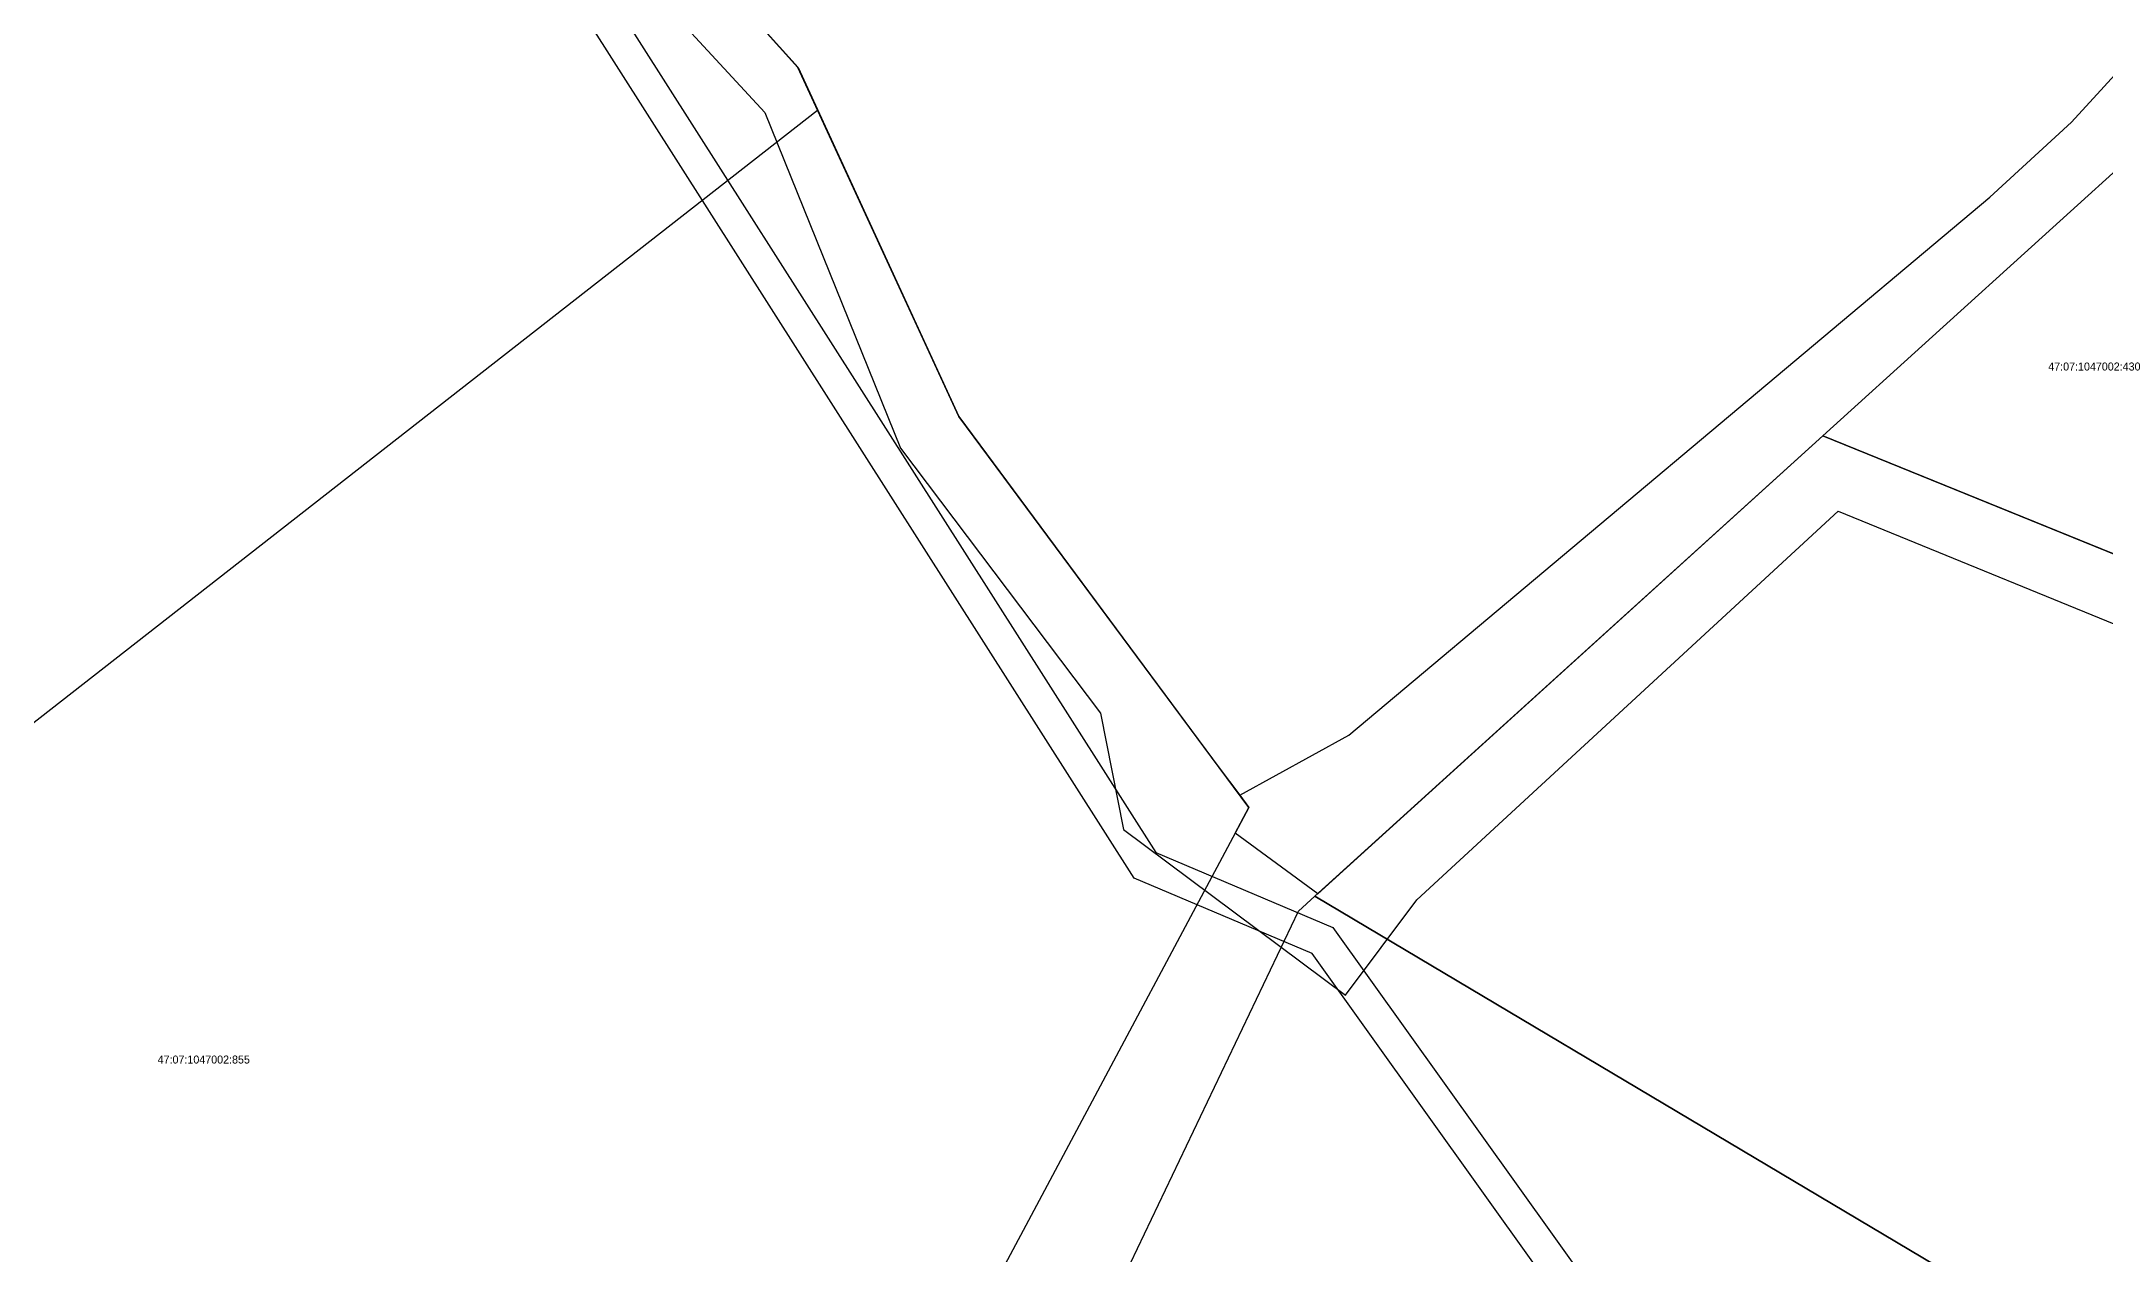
# Model space of a CAD drawing. Extents: x 896 to 2274771, y 652 to 548028.
# Drawn here: x 2233152.1 to 2233410, y 433981.3 to 434133 of the extents above; entities that cross this region are included whole.
import ezdxf
from ezdxf.enums import TextEntityAlignment as Align

# ---------------------------------------------------------------- set-up
doc = ezdxf.new("R2010")
doc.units = 0
doc.header["$MEASUREMENT"] = 0
for name, color, linetype in [('B', 254, 'CONTINUOUS'), ('LABELS', 254, 'CONTINUOUS'), ('P', 94, 'CONTINUOUS'), ('Z', 30, 'CONTINUOUS')]:
    doc.layers.add(name, color=color, linetype=linetype)

msp = doc.modelspace()

# ---------------------------------------------------------------- linework, layer by layer
at = {"layer": 'B', "linetype": 'Continuous'}
msp.add_lwpolyline([(2232850.47, 434457.48), (2232955.03, 434370.15), (2233019.31, 434368.5), (2233056.66, 434366.35), (2233069.6, 434345.5), (2233081.25, 434326.65), (2233092.93, 434307.81), (2233100.29, 434295.87), (2233135.07, 434255.41), (2233145.42, 434243.38), (2233169.85, 434214.94), (2233208.23, 434172.31), (2233246.63, 434129.69), (2233266.7, 434086.08), (2233299.26, 434042.16), (2233301.82, 434038.74), (2233315.43, 434046.26), (2233395.54, 434113.48), (2233405.75, 434122.89), (2233433.86, 434153.63)], dxfattribs=at)
at = {"layer": 'P', "linetype": 'Continuous'}
for points in [[(2233249.07, 434124.39), (2233266.7, 434086.09), (2233299.26, 434042.16), (2233301.82, 434038.75), (2233302.95, 434037.22), (2233253.91, 433945.22), (2233134.38, 433921.64), (2233096.03, 433887.02), (2233041.8, 433962.4), (2233068.11, 433982.96)], [(2233415.78, 434120.92), (2233442.53, 434110.07), (2233423.7, 434063.74), (2233374.68, 434083.66)], [(2233374.69, 434083.66), (2233423.7, 434063.74), (2233565.94, 434005.97), (2233520.98, 433938.57), (2233517.15, 433923.6), (2233482.48, 433924.2), (2233311.22, 434026.11)], [(2233309.17, 434024.26), (2233311.22, 434026.11), (2233482.48, 433924.2), (2233477.13, 433924.29), (2233372.69, 433926.06), (2233369.88, 433924.75), (2233337, 433944.23), (2233285.55, 433974.75)]]:
    msp.add_lwpolyline(points, close=True, dxfattribs=at)
at = {"layer": 'Z', "linetype": 'Continuous'}
for points in [[(2233416.52, 434066.65), (2233374.68, 434083.66), (2233311.56, 434026.42), (2233301.24, 434034.01), (2233302.95, 434037.22), (2233266.7, 434086.09), (2233246.62, 434129.7), (2233169.82, 434214.95), (2233100.29, 434295.87), (2233092.93, 434307.82), (2233086.9, 434307.81), (2233069.65, 434327.06), (2233065.91, 434324.15), (2233053.27, 434307.75), (2232990.58, 434226.41), (2232928.34, 434168.05), (2232922.88, 434165.18), (2232828.62, 434117.87)], [(2232833.04, 434111.17), (2232933.28, 434161.74), (2232996.35, 434220.87), (2233066.55, 434312.51), (2233067.67, 434313.52), (2233081.64, 434298.14), (2233242.49, 434124.08), (2233259.41, 434082.13), (2233284.44, 434049.02), (2233287.29, 434034.44), (2233315.05, 434013.74), (2233323.94, 434025.67), (2233376.57, 434074.27), (2233540.55, 434007.19)]]:
    msp.add_lwpolyline(points, dxfattribs=at)
msp.add_lwpolyline([(2233087.37, 434307.81), (2233092.31, 434307.82), (2233095.63, 434303.24), (2233100.81, 434293.68), (2233145.49, 434225.85), (2233193, 434186.04), (2233291.32, 434031.58), (2233313.45, 434022.2), (2233377.87, 433932.1), (2233377.78, 433925.97), (2233373.78, 433926.04), (2233373.85, 433930.85), (2233310.85, 434018.96), (2233288.61, 434028.38), (2233189.96, 434183.37), (2233142.47, 434223.16), (2233097.37, 434291.62), (2233092.24, 434301.1)], close=True, dxfattribs=at)

# ---------------------------------------------------------------- texts
at = {"layer": 'LABELS'}
for s, p in [('47:07:1047002:430', (2233408.605, 434092.33)), ('47:07:1047002:855', (2233172.375, 434005.705))]:
    msp.add_text(s, height=1, dxfattribs=at).set_placement(p, align=Align.MIDDLE_CENTER)

doc.saveas('drawing.dxf')
